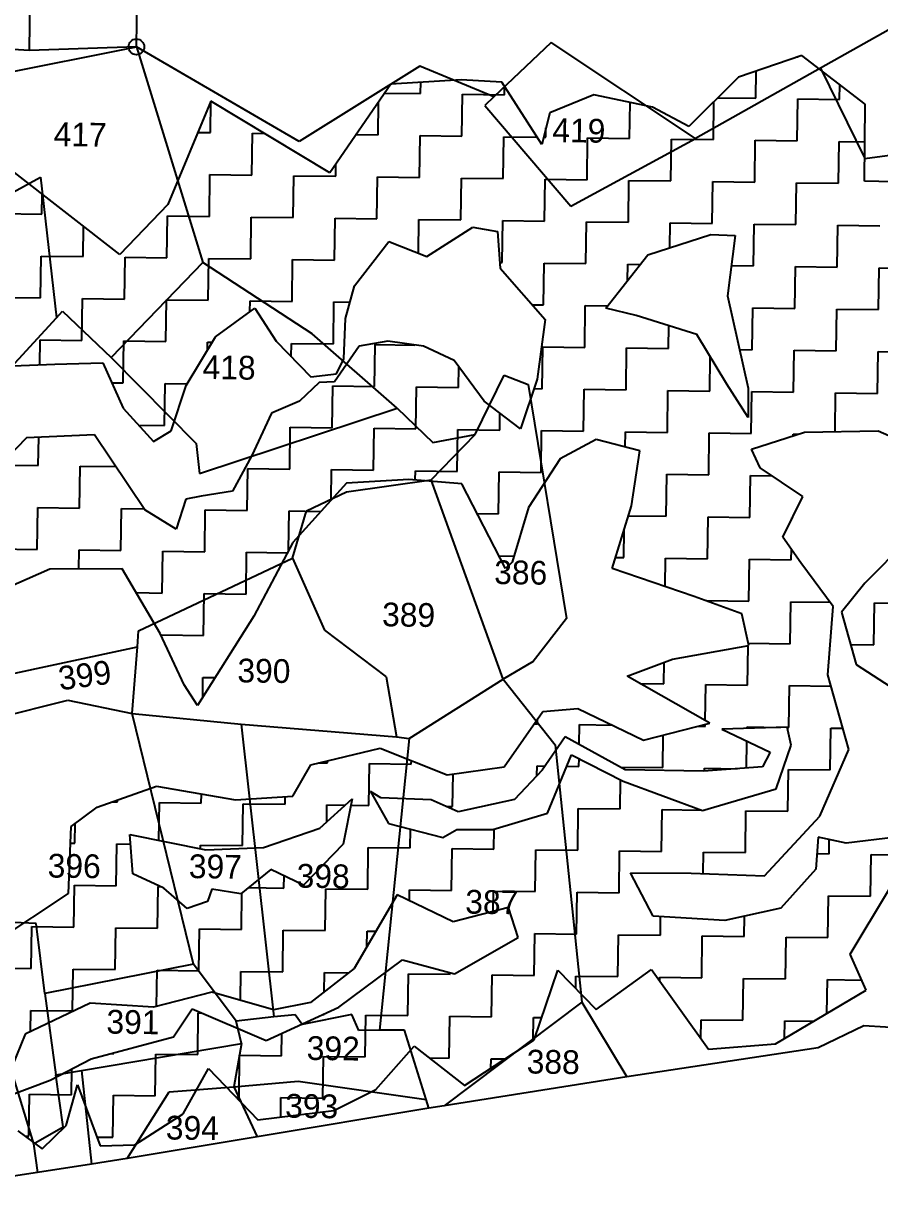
# Model space of a CAD drawing. Header units: metres. Extents: x 303639 to 307187, y 1938623 to 1940837.
# Drawn here: x 306006.1 to 306318.8, y 1939099.7 to 1939523.7 of the extents above; entities that cross this region are included whole.
import ezdxf

# ---------------------------------------------------------------- set-up
doc = ezdxf.new("R2010")
doc.units = ezdxf.units.M
for name, color, linetype in [('POLY_HATCH', 12, 'Continuous'), ('POLY_PARCEL', 6, 'Continuous'), ('TEXT_PARCEL', 7, 'Continuous'), ('V_BOUND_LINE', 7, 'Continuous')]:
    doc.layers.add(name, color=color, linetype=linetype)
doc.styles.add('TEXT_MAP', font='')
doc.styles.get('TEXT_MAP').set_extended_font_data('Kruti Dev 050')

msp = doc.modelspace()

# ---------------------------------------------------------------- linework, layer by layer
msp.add_circle((306047.4, 1939515.04), 2.87)
at = {"layer": 'POLY_HATCH'}
for p, q in [((306290.32, 1939511.88), (306267.23, 1939503.94)), ((306313.42, 1939494.12), (306290.32, 1939511.88)), ((306140.33, 1939501.48), (306118.01, 1939469.11)), ((306165.92, 1939502.97), (306140.33, 1939501.48)), ((306180.8, 1939502.21), (306165.92, 1939502.97)), ((306195.37, 1939479.42), (306180.8, 1939502.21)), ((306267.23, 1939503.94), (306249.15, 1939486.02)), ((306214.38, 1939497.52), (306198.29, 1939490.95)), ((306235.82, 1939492.99), (306214.38, 1939497.52)), ((306074.63, 1939495.26), (306058.83, 1939457.52)), ((306118.01, 1939469.11), (306074.63, 1939495.26)), ((306249.15, 1939486.02), (306235.82, 1939492.99)), ((306313.21, 1939466.03), (306313.42, 1939494.12)), ((306198.29, 1939490.95), (306195.37, 1939479.42)), ((306041.36, 1939439.27), (306001.84, 1939470)), ((306336.92, 1939465.51), (306313.21, 1939466.03)), ((306058.83, 1939457.52), (306041.36, 1939439.27)), ((306153.38, 1939438.58), (306170.18, 1939449.29)), ((306170.18, 1939449.29), (306179.22, 1939447.68)), ((306179.22, 1939447.68), (306180.25, 1939434.28)), ((306234.11, 1939439.15), (306257.08, 1939446.6)), ((306257.08, 1939446.6), (306265.99, 1939446.24)), ((306265.99, 1939446.24), (306263.17, 1939424.13)), ((306126.99, 1939427.86), (306139.52, 1939444.04)), ((306139.52, 1939444.04), (306153.38, 1939438.58)), ((306218.75, 1939419.72), (306234.11, 1939439.15)), ((306180.25, 1939434.28), (306196.63, 1939415.54)), ((306123.71, 1939415.88), (306126.99, 1939427.86)), ((306263.17, 1939424.13), (306270.7, 1939390.45)), ((306076.26, 1939409.24), (306090.61, 1939419.72)), ((306090.61, 1939419.72), (306098.43, 1939407.58)), ((306229.92, 1939417.05), (306218.75, 1939419.72)), ((306252, 1939410.12), (306229.92, 1939417.05)), ((306123.1, 1939401.15), (306123.71, 1939415.88)), ((306196.63, 1939415.54), (306193.76, 1939393.82)), ((306065.59, 1939391.41), (306076.26, 1939409.24)), ((306098.43, 1939407.58), (306111.1, 1939394.56)), ((306139.15, 1939407.69), (306128.71, 1939405.81)), ((306152.25, 1939405.75), (306139.15, 1939407.69)), ((306262.95, 1939391.93), (306252, 1939410.12)), ((306128.71, 1939405.81), (306119.73, 1939392.82)), ((306163.41, 1939400.59), (306152.25, 1939405.75)), ((305999.13, 1939398.56), (306017.67, 1939399.24)), ((306017.67, 1939399.24), (306035.13, 1939399.68)), ((306035.13, 1939399.68), (306042.62, 1939383.22)), ((306120.45, 1939395.65), (306123.1, 1939401.15)), ((306174.43, 1939385.71), (306163.41, 1939400.59)), ((306111.1, 1939394.56), (306120.45, 1939395.65)), ((306060.09, 1939374.86), (306065.59, 1939391.41)), ((306114.18, 1939392.49), (306106.92, 1939385.7)), ((306119.73, 1939392.82), (306114.18, 1939392.49)), ((306193.76, 1939393.82), (306187.69, 1939375.66)), ((306270.78, 1939379.71), (306262.95, 1939391.93)), ((306270.7, 1939390.45), (306270.78, 1939379.71)), ((306042.62, 1939383.22), (306053.68, 1939371.03)), ((306106.92, 1939385.7), (306096.71, 1939381.38)), ((306187.69, 1939375.66), (306174.43, 1939385.71)), ((306096.71, 1939381.38), (306089.59, 1939365.94)), ((306053.68, 1939371.03), (306060.09, 1939374.86)), ((306271.99, 1939368.27), (306291.29, 1939374.4)), ((306291.29, 1939374.4), (306318.27, 1939374.94)), ((306318.27, 1939374.94), (306338.95, 1939365.74)), ((306007.29, 1939372.36), (305992.87, 1939357.55)), ((306032.06, 1939373.5), (306007.29, 1939372.36)), ((306050.49, 1939346.07), (306032.06, 1939373.5)), ((306215.27, 1939371.68), (306202.08, 1939364.68)), ((306231.25, 1939367.59), (306215.27, 1939371.68)), ((306089.59, 1939365.94), (306082.51, 1939352.93)), ((306228.21, 1939347.56), (306231.25, 1939367.59)), ((306275.1, 1939361.38), (306271.99, 1939368.27)), ((306202.08, 1939364.68), (306190.58, 1939346.97)), ((306290.73, 1939350.88), (306275.1, 1939361.38)), ((306146.83, 1939357.16), (306124.13, 1939355.82)), ((306166.17, 1939355.6), (306146.83, 1939357.16)), ((306082.51, 1939352.93), (306070.99, 1939351.06)), ((306124.13, 1939355.82), (306104.47, 1939334.18)), ((306182.16, 1939324.62), (306166.17, 1939355.6)), ((306065.42, 1939349.92), (306061.89, 1939339.02)), ((306070.99, 1939351.06), (306065.42, 1939349.92)), ((306283.44, 1939336.14), (306290.73, 1939350.88)), ((306061.89, 1939339.02), (306050.49, 1939346.07)), ((306190.58, 1939346.97), (306184.59, 1939326.98)), ((306221.07, 1939324.63), (306228.21, 1939347.56)), ((306334.02, 1939340.23), (306313.38, 1939319.27)), ((306289.94, 1939326.68), (306283.44, 1939336.14)), ((306104.47, 1939334.18), (306090.26, 1939307.3)), ((306184.59, 1939326.98), (306182.16, 1939324.62)), ((306015.81, 1939324.36), (305990.77, 1939313.47)), ((306042.19, 1939324.54), (306015.81, 1939324.36)), ((306056.06, 1939300.96), (306042.19, 1939324.54)), ((306250.98, 1939314.45), (306221.07, 1939324.63)), ((306301.83, 1939310.76), (306289.94, 1939326.68)), ((306313.38, 1939319.27), (306304.77, 1939308.66)), ((306268.42, 1939308.13), (306250.98, 1939314.45)), ((306299.88, 1939285.89), (306301.83, 1939310.76)), ((306090.26, 1939307.3), (306069.71, 1939274.62)), ((306271.02, 1939296.49), (306268.42, 1939308.13)), ((306304.77, 1939308.66), (306310.23, 1939289.63)), ((306064.83, 1939282.23), (306056.06, 1939300.96)), ((306243.1, 1939291.54), (306271.02, 1939296.49)), ((306226.61, 1939285.32), (306243.1, 1939291.54)), ((306310.23, 1939289.63), (306331.3, 1939275.86)), ((306256.79, 1939268.14), (306226.61, 1939285.32)), ((306307.51, 1939258.6), (306299.88, 1939285.89)), ((306069.71, 1939274.62), (306064.83, 1939282.23)), ((306181.7, 1939252.24), (306195.81, 1939272.49)), ((306195.81, 1939272.49), (306208.55, 1939273.6)), ((306208.55, 1939273.6), (306232.55, 1939262.03)), ((306232.55, 1939262.03), (306256.79, 1939268.14)), ((306285, 1939266.73), (306261.12, 1939266.05)), ((306261.12, 1939266.05), (306278.8, 1939257.57)), ((306286.5, 1939260.21), (306285, 1939266.73)), ((306111.08, 1939253.04), (306136.43, 1939259.13)), ((306136.43, 1939259.13), (306160.82, 1939249.4)), ((306203.94, 1939263.23), (306195.52, 1939251.07)), ((306225.9, 1939251.22), (306203.94, 1939263.23)), ((306280.93, 1939244.24), (306286.5, 1939260.21)), ((306197.47, 1939235.29), (306206.31, 1939256.7)), ((306206.31, 1939256.7), (306225.12, 1939247.04)), ((306278.8, 1939257.57), (306275.98, 1939252.26)), ((306296.88, 1939234.31), (306307.51, 1939258.6)), ((306104.47, 1939241.53), (306111.08, 1939253.04)), ((306160.82, 1939249.4), (306181.7, 1939252.24)), ((306195.52, 1939251.07), (306185.39, 1939240.37)), ((306254.4, 1939250.68), (306225.9, 1939251.22)), ((306275.98, 1939252.26), (306254.4, 1939250.68)), ((306225.12, 1939247.04), (306254.05, 1939236.38)), ((306033.04, 1939237.55), (306054.73, 1939245.17)), ((306054.73, 1939245.17), (306083.61, 1939240.16)), ((306132.91, 1939243.27), (306139.41, 1939231.62)), ((306136.64, 1939240.9), (306132.91, 1939243.27)), ((306254.05, 1939236.38), (306280.93, 1939244.24)), ((306083.61, 1939240.16), (306104.47, 1939241.53)), ((306114.34, 1939229.89), (306126.2, 1939240.56)), ((306126.2, 1939240.56), (306122.93, 1939223.99)), ((306155.01, 1939240.21), (306136.64, 1939240.9)), ((306164.93, 1939235.88), (306155.01, 1939240.21)), ((306185.39, 1939240.37), (306164.93, 1939235.88)), ((306023.54, 1939230.5), (306033.04, 1939237.55)), ((306177.57, 1939229.35), (306197.47, 1939235.29)), ((306276.68, 1939212.43), (306296.88, 1939234.31)), ((306022.65, 1939206.02), (306023.54, 1939230.5)), ((306093.84, 1939222.8), (306114.34, 1939229.89)), ((306139.41, 1939231.62), (306159.3, 1939226.42)), ((306045.01, 1939227.53), (306072.7, 1939221.94)), ((306046.11, 1939213.21), (306045.01, 1939227.53)), ((306159.3, 1939226.42), (306164.4, 1939229.39)), ((306164.4, 1939229.39), (306177.57, 1939229.35)), ((306296.31, 1939226.55), (306295.47, 1939214.91)), ((306306.57, 1939224.35), (306296.31, 1939226.55)), ((306324.67, 1939226.61), (306306.57, 1939224.35)), ((306072.7, 1939221.94), (306093.84, 1939222.8)), ((306122.93, 1939223.99), (306108.4, 1939209.02)), ((306057.46, 1939207.99), (306046.11, 1939213.21)), ((306096.48, 1939214.82), (306085.5, 1939205.87)), ((306108.4, 1939209.02), (306096.48, 1939214.82)), ((306236.01, 1939197.7), (306227.77, 1939213.57)), ((306227.77, 1939213.57), (306249.95, 1939213.49)), ((306249.95, 1939213.49), (306276.68, 1939212.43)), ((306295.47, 1939214.91), (306282.69, 1939200.7)), ((305988.96, 1939183.83), (306022.65, 1939206.02)), ((306065.9, 1939200.5), (306057.46, 1939207.99)), ((306074.96, 1939207.6), (306073.31, 1939203.15)), ((306085.5, 1939205.87), (306074.96, 1939207.6)), ((306142.65, 1939205.59), (306126.96, 1939178.63)), ((306163.09, 1939195.72), (306142.65, 1939205.59)), ((306308, 1939183.88), (306322.11, 1939207.37)), ((306073.31, 1939203.15), (306065.9, 1939200.5)), ((306183.29, 1939200.92), (306163.09, 1939195.72)), ((306186.79, 1939189.91), (306183.29, 1939200.92)), ((306282.69, 1939200.7), (306262.28, 1939196.19)), ((306262.28, 1939196.19), (306236.01, 1939197.7)), ((306163.52, 1939176.75), (306186.79, 1939189.91)), ((306313.88, 1939170.76), (306308, 1939183.88)), ((306126.96, 1939178.63), (306111.01, 1939166.29)), ((306121.28, 1939164.55), (306144.61, 1939181.81)), ((306144.61, 1939181.81), (306163.52, 1939176.75)), ((306192.66, 1939152.61), (306201.28, 1939178.02)), ((306201.28, 1939178.02), (306215.24, 1939163.68)), ((306215.24, 1939163.68), (306235.48, 1939178.28)), ((306235.48, 1939178.28), (306256.22, 1939149.16)), ((306280.7, 1939151.2), (306313.88, 1939170.76)), ((306030.52, 1939166.04), (306006.82, 1939154.72)), ((306053.6, 1939164.58), (306030.52, 1939166.04)), ((306074.94, 1939169.99), (306053.6, 1939164.58)), ((306097.48, 1939163.51), (306074.94, 1939169.99)), ((306111.01, 1939166.29), (306097.48, 1939163.51)), ((306060.99, 1939153.74), (306067.76, 1939163.93)), ((306067.76, 1939163.93), (306094.81, 1939152.36)), ((306094.81, 1939152.36), (306121.28, 1939164.55)), ((306006.82, 1939154.72), (306000.42, 1939139.05)), ((306030.93, 1939145.71), (306060.99, 1939153.74)), ((306134.86, 1939134.51), (306148.87, 1939150.29)), ((306148.87, 1939150.29), (306167.24, 1939135.89)), ((306167.24, 1939135.89), (306192.66, 1939152.61)), ((306256.22, 1939149.16), (306280.7, 1939151.2)), ((306015.96, 1939137.92), (306030.93, 1939145.71)), ((306064.51, 1939125.57), (306073.75, 1939142.15)), ((306073.75, 1939142.15), (306091.69, 1939123.36)), ((305999.18, 1939131.53), (306015.96, 1939137.92)), ((306021.8, 1939121.39), (306025.87, 1939136.21)), ((306025.87, 1939136.21), (306034.2, 1939113.87)), ((306119.5, 1939126.83), (306134.86, 1939134.51)), ((306046.89, 1939114.25), (306064.51, 1939125.57)), ((306091.69, 1939123.36), (306119.5, 1939126.83)), ((306004.12, 1939119.43), (306013.04, 1939112.88)), ((306013.04, 1939112.88), (306021.8, 1939121.39)), ((306034.2, 1939113.87), (306046.89, 1939114.25))]:
    msp.add_line(p, q, dxfattribs=at)
at = {"layer": 'POLY_HATCH', "linetype": 'Continuous'}
for p, q in [((306288.82, 1939511.37), (306289.06, 1939511.36)), ((306289.06, 1939511.36), (306289.06, 1939511.45)), ((306273.55, 1939496.28), (306273.69, 1939506.16)), ((306151.18, 1939497.98), (306151.24, 1939502.12)), ((306304.14, 1939495.85), (306304.22, 1939501.19)), ((306138.04, 1939498.17), (306151.18, 1939497.98)), ((306166.26, 1939482.47), (306166.48, 1939497.77)), ((306166.48, 1939497.77), (306181.77, 1939497.56)), ((306181.77, 1939497.56), (306181.82, 1939500.62)), ((306074.48, 1939483.75), (306074.64, 1939495.25)), ((306135.67, 1939482.9), (306135.84, 1939494.97)), ((306227.45, 1939481.62), (306227.63, 1939494.72)), ((306258.04, 1939481.2), (306258.23, 1939495.03)), ((306259.69, 1939496.47), (306273.55, 1939496.28)), ((306288.63, 1939480.77), (306288.85, 1939496.07)), ((306288.85, 1939496.07), (306304.14, 1939495.85)), ((306069.84, 1939483.82), (306074.48, 1939483.75)), ((306196.86, 1939482.05), (306196.9, 1939485.47)), ((306089.57, 1939468.24), (306089.78, 1939483.54)), ((306089.78, 1939483.54), (306094.18, 1939483.48)), ((306127.6, 1939483.01), (306135.67, 1939482.9)), ((306150.75, 1939467.39), (306150.97, 1939482.69)), ((306150.97, 1939482.69), (306166.26, 1939482.47)), ((306181.35, 1939466.96), (306181.56, 1939482.26)), ((306181.56, 1939482.26), (306193.66, 1939482.09)), ((306196.04, 1939482.06), (306196.86, 1939482.05)), ((306211.94, 1939466.54), (306212.15, 1939481.83)), ((306212.15, 1939481.83), (306227.45, 1939481.62)), ((306242.53, 1939466.11), (306242.75, 1939481.41)), ((306242.75, 1939481.41), (306258.04, 1939481.2)), ((306273.13, 1939465.69), (306273.34, 1939480.98)), ((306273.34, 1939480.98), (306288.63, 1939480.77)), ((306303.72, 1939465.26), (306303.93, 1939480.56)), ((306303.93, 1939480.56), (306313.32, 1939480.43)), ((306120.16, 1939467.82), (306120.22, 1939472.32)), ((306074.06, 1939453.16), (306074.27, 1939468.46)), ((306074.27, 1939468.46), (306089.57, 1939468.24)), ((306104.65, 1939452.73), (306104.86, 1939468.03)), ((306104.86, 1939468.03), (306120.16, 1939467.82)), ((306135.24, 1939452.31), (306135.46, 1939467.6)), ((306135.46, 1939467.6), (306150.75, 1939467.39)), ((306165.84, 1939451.88), (306166.05, 1939467.18)), ((306166.05, 1939467.18), (306181.35, 1939466.96)), ((306196.43, 1939451.45), (306196.64, 1939466.75)), ((306196.64, 1939466.75), (306211.94, 1939466.54)), ((306227.02, 1939451.03), (306227.24, 1939466.33)), ((306227.24, 1939466.33), (306242.53, 1939466.11)), ((306257.62, 1939450.6), (306257.83, 1939465.9)), ((306257.83, 1939465.9), (306273.13, 1939465.69)), ((306288.21, 1939450.18), (306288.42, 1939465.47)), ((306288.42, 1939465.47), (306303.72, 1939465.26)), ((306012.87, 1939454.01), (306012.97, 1939461.34)), ((305997.58, 1939454.22), (306012.87, 1939454.01)), ((306058.55, 1939438.08), (306058.76, 1939453.37)), ((306058.76, 1939453.37), (306074.06, 1939453.16)), ((306089.14, 1939437.65), (306089.35, 1939452.95)), ((306089.35, 1939452.95), (306104.65, 1939452.73)), ((306119.73, 1939437.22), (306119.95, 1939452.52)), ((306119.95, 1939452.52), (306135.24, 1939452.31)), ((306150.37, 1939439.77), (306150.54, 1939452.09)), ((306150.54, 1939452.09), (306165.84, 1939451.88)), ((306180.92, 1939436.37), (306181.13, 1939451.67)), ((306181.13, 1939451.67), (306196.43, 1939451.45)), ((306211.51, 1939435.95), (306211.73, 1939451.24)), ((306211.73, 1939451.24), (306227.02, 1939451.03)), ((306242.19, 1939441.77), (306242.32, 1939450.82)), ((306242.32, 1939450.82), (306257.62, 1939450.6)), ((306272.7, 1939435.09), (306272.91, 1939450.39)), ((306272.91, 1939450.39), (306288.21, 1939450.18)), ((306303.29, 1939434.67), (306303.51, 1939449.96)), ((306303.51, 1939449.96), (306318.8, 1939449.75)), ((306027.96, 1939438.5), (306028.11, 1939449.57)), ((306012.45, 1939423.42), (306012.66, 1939438.71)), ((306012.66, 1939438.71), (306027.96, 1939438.5)), ((306043.04, 1939422.99), (306043.25, 1939438.29)), ((306043.25, 1939438.29), (306058.55, 1939438.08)), ((306073.63, 1939422.57), (306073.85, 1939437.86)), ((306073.85, 1939437.86), (306089.14, 1939437.65)), ((306104.23, 1939422.14), (306104.44, 1939437.44)), ((306104.44, 1939437.44), (306119.73, 1939437.22)), ((306180.09, 1939436.38), (306180.92, 1939436.37)), ((306196, 1939420.86), (306196.22, 1939436.16)), ((306196.22, 1939436.16), (306211.51, 1939435.95)), ((306226.73, 1939429.81), (306226.81, 1939435.73)), ((306226.81, 1939435.73), (306231.36, 1939435.67)), ((306264.58, 1939435.21), (306272.7, 1939435.09)), ((306287.78, 1939419.58), (306288, 1939434.88)), ((306288, 1939434.88), (306303.29, 1939434.67)), ((306318.38, 1939419.16), (306318.59, 1939434.45)), ((306318.59, 1939434.45), (306333.89, 1939434.24)), ((305997.15, 1939423.63), (306012.45, 1939423.42)), ((306027.53, 1939407.91), (306027.74, 1939423.21)), ((306027.74, 1939423.21), (306043.04, 1939422.99)), ((306058.12, 1939407.48), (306058.34, 1939422.78)), ((306058.34, 1939422.78), (306073.63, 1939422.57)), ((306088.87, 1939418.45), (306088.93, 1939422.35)), ((306088.93, 1939422.35), (306104.23, 1939422.14)), ((306119.31, 1939406.63), (306119.52, 1939421.93)), ((306119.52, 1939421.93), (306125.34, 1939421.85)), ((306191.93, 1939420.92), (306196, 1939420.86)), ((306211.09, 1939405.35), (306211.3, 1939420.65)), ((306211.3, 1939420.65), (306219.39, 1939420.54)), ((306272.27, 1939404.5), (306272.49, 1939419.8)), ((306272.49, 1939419.8), (306287.78, 1939419.58)), ((306302.87, 1939404.07), (306303.08, 1939419.37)), ((306303.08, 1939419.37), (306318.38, 1939419.16)), ((306241.68, 1939404.93), (306241.8, 1939413.32)), ((306012.11, 1939399.04), (306012.23, 1939408.12)), ((306012.23, 1939408.12), (306027.53, 1939407.91)), ((306042.61, 1939392.4), (306042.83, 1939407.7)), ((306042.83, 1939407.7), (306058.12, 1939407.48)), ((306073.38, 1939404.42), (306073.42, 1939407.27)), ((306073.42, 1939407.27), (306075.07, 1939407.25)), ((306103.94, 1939401.91), (306104.01, 1939406.84)), ((306104.01, 1939406.84), (306119.31, 1939406.63)), ((306134.39, 1939391.12), (306134.61, 1939406.42)), ((306134.61, 1939406.42), (306149.1, 1939406.22)), ((306195.58, 1939390.27), (306195.79, 1939405.57)), ((306195.79, 1939405.57), (306211.09, 1939405.35)), ((306226.17, 1939389.84), (306226.38, 1939405.14)), ((306226.38, 1939405.14), (306241.68, 1939404.93)), ((306267.54, 1939404.57), (306272.27, 1939404.5)), ((306287.36, 1939388.99), (306287.57, 1939404.29)), ((306287.57, 1939404.29), (306302.87, 1939404.07)), ((306317.95, 1939388.56), (306318.16, 1939403.86)), ((306318.16, 1939403.86), (306333.46, 1939403.65)), ((306256.76, 1939389.42), (306256.94, 1939401.92)), ((306164.98, 1939390.69), (306165.09, 1939398.32)), ((306038.41, 1939392.46), (306042.61, 1939392.4)), ((306057.7, 1939376.89), (306057.91, 1939392.19)), ((306057.91, 1939392.19), (306065.99, 1939392.07)), ((306118.88, 1939376.04), (306119.1, 1939391.33)), ((306119.1, 1939391.33), (306134.39, 1939391.12)), ((306149.48, 1939375.61), (306149.69, 1939390.91)), ((306149.69, 1939390.91), (306164.98, 1939390.69)), ((306192.58, 1939390.31), (306195.58, 1939390.27)), ((306210.66, 1939374.76), (306210.87, 1939390.06)), ((306210.87, 1939390.06), (306226.17, 1939389.84)), ((306241.25, 1939374.33), (306241.47, 1939389.63)), ((306241.47, 1939389.63), (306256.76, 1939389.42)), ((306271.85, 1939373.91), (306272.06, 1939389.2)), ((306272.06, 1939389.2), (306287.36, 1939388.99)), ((306302.46, 1939374.62), (306302.65, 1939388.78)), ((306302.65, 1939388.78), (306317.95, 1939388.56)), ((306180.07, 1939375.19), (306180.15, 1939381.37)), ((306048.24, 1939377.02), (306057.7, 1939376.89)), ((306103.37, 1939360.95), (306103.59, 1939376.25)), ((306103.59, 1939376.25), (306118.88, 1939376.04)), ((306133.97, 1939360.53), (306134.18, 1939375.82)), ((306134.18, 1939375.82), (306149.48, 1939375.61)), ((306164.56, 1939360.1), (306164.77, 1939375.4)), ((306164.77, 1939375.4), (306180.07, 1939375.19)), ((306195.15, 1939359.68), (306195.36, 1939374.97)), ((306195.36, 1939374.97), (306210.66, 1939374.76)), ((306225.88, 1939368.96), (306225.96, 1939374.55)), ((306225.96, 1939374.55), (306241.25, 1939374.33)), ((306256.34, 1939358.82), (306256.55, 1939374.12)), ((306256.55, 1939374.12), (306271.85, 1939373.91)), ((306287.14, 1939373.69), (306288.98, 1939373.67)), ((306287.14, 1939373.08), (306287.14, 1939373.69)), ((306011.59, 1939362.23), (306011.74, 1939372.56)), ((305997.62, 1939362.43), (306011.59, 1939362.23)), ((306026.68, 1939346.72), (306026.89, 1939362.02)), ((306026.89, 1939362.02), (306039.9, 1939361.84)), ((306087.86, 1939345.87), (306088.08, 1939361.17)), ((306088.08, 1939361.17), (306103.37, 1939360.95)), ((306118.51, 1939349.64), (306118.67, 1939360.74)), ((306118.67, 1939360.74), (306133.97, 1939360.53)), ((306149.22, 1939356.97), (306149.26, 1939360.32)), ((306149.26, 1939360.32), (306164.56, 1939360.1)), ((306179.64, 1939344.59), (306179.86, 1939359.89)), ((306179.86, 1939359.89), (306195.15, 1939359.68)), ((306240.83, 1939343.74), (306241.04, 1939359.04)), ((306241.04, 1939359.04), (306256.34, 1939358.82)), ((306271.42, 1939343.31), (306271.63, 1939358.61)), ((306271.63, 1939358.61), (306279.38, 1939358.5)), ((306011.17, 1939331.64), (306011.38, 1939346.94)), ((306011.38, 1939346.94), (306026.68, 1939346.72)), ((306041.76, 1939331.21), (306041.97, 1939346.51)), ((306041.97, 1939346.51), (306050.27, 1939346.39)), ((306072.35, 1939330.79), (306072.57, 1939346.08)), ((306072.57, 1939346.08), (306087.86, 1939345.87)), ((306102.96, 1939331.32), (306103.16, 1939345.66)), ((306103.16, 1939345.66), (306114.75, 1939345.5)), ((306171.8, 1939344.7), (306179.64, 1939344.59)), ((306227.08, 1939343.93), (306240.83, 1939343.74)), ((306255.91, 1939328.23), (306256.12, 1939343.53)), ((306256.12, 1939343.53), (306271.42, 1939343.31)), ((306286.71, 1939342.76), (306286.72, 1939343.1)), ((306286.72, 1939343.1), (306286.88, 1939343.1)), ((306225.32, 1939328.66), (306225.46, 1939338.73)), ((305995.87, 1939331.85), (306011.17, 1939331.64)), ((306026.37, 1939324.43), (306026.46, 1939331.43)), ((306026.46, 1939331.43), (306041.76, 1939331.21)), ((306286.5, 1939327.8), (306286.56, 1939331.6)), ((306056.84, 1939315.7), (306057.06, 1939331)), ((306057.06, 1939331), (306072.35, 1939330.79)), ((306087.44, 1939315.28), (306087.65, 1939330.57)), ((306087.65, 1939330.57), (306102.45, 1939330.37)), ((306179.75, 1939329.29), (306185.26, 1939329.21)), ((306222.33, 1939328.7), (306225.32, 1939328.66)), ((306240.47, 1939318.03), (306240.62, 1939328.44)), ((306240.62, 1939328.44), (306255.91, 1939328.23)), ((306270.99, 1939312.72), (306271.21, 1939328.02)), ((306271.21, 1939328.02), (306286.5, 1939327.8)), ((306047.31, 1939315.84), (306056.84, 1939315.7)), ((306071.93, 1939300.19), (306072.14, 1939315.49)), ((306072.14, 1939315.49), (306087.44, 1939315.28)), ((306255.7, 1939312.93), (306270.99, 1939312.72)), ((306255.7, 1939312.74), (306255.7, 1939312.93)), ((306286.08, 1939297.21), (306286.29, 1939312.51)), ((306286.29, 1939312.51), (306300.67, 1939312.31)), ((306316.67, 1939296.79), (306316.88, 1939312.08)), ((306316.88, 1939312.08), (306332.18, 1939311.87)), ((306056.62, 1939299.75), (306056.63, 1939300.41)), ((306056.63, 1939300.41), (306071.93, 1939300.19)), ((306270.81, 1939297.42), (306286.08, 1939297.21)), ((306270.57, 1939282.13), (306270.77, 1939296.45)), ((306308.14, 1939296.9), (306316.67, 1939296.79)), ((306239.98, 1939282.55), (306240.09, 1939290.4)), ((306071.61, 1939277.65), (306071.71, 1939284.9)), ((306071.71, 1939284.9), (306076.13, 1939284.84)), ((306231.26, 1939282.68), (306239.98, 1939282.55)), ((306255.09, 1939269.11), (306255.27, 1939282.34)), ((306255.27, 1939282.34), (306270.57, 1939282.13)), ((306285.65, 1939266.62), (306285.87, 1939281.92)), ((306285.87, 1939281.92), (306301.05, 1939281.7)), ((306192.62, 1939267.91), (306193.87, 1939267.9)), ((306193.87, 1939267.9), (306193.9, 1939269.74)), ((306209.07, 1939260.43), (306209.17, 1939267.68)), ((306209.17, 1939267.68), (306221.18, 1939267.52)), ((306255.06, 1939267.04), (306255.07, 1939267.71)), ((306239.55, 1939251.96), (306239.72, 1939263.84)), ((306252.58, 1939267.08), (306255.06, 1939267.04)), ((306270.35, 1939266.31), (306270.36, 1939266.83)), ((306270.36, 1939266.83), (306282.6, 1939266.66)), ((306285.03, 1939266.63), (306285.65, 1939266.62)), ((306300.74, 1939251.11), (306300.95, 1939266.41)), ((306300.95, 1939266.41), (306305.34, 1939266.34)), ((306270.15, 1939251.83), (306270.28, 1939261.65)), ((306208.96, 1939252.39), (306209, 1939255.32)), ((306113.87, 1939253.71), (306117.18, 1939253.67)), ((306117.18, 1939253.67), (306117.19, 1939254.51)), ((306132.26, 1939238.16), (306132.47, 1939253.45)), ((306132.47, 1939253.45), (306147.77, 1939253.24)), ((306147.77, 1939253.24), (306147.79, 1939254.6)), ((306193.61, 1939249.05), (306193.66, 1939252.6)), ((306193.66, 1939252.6), (306196.55, 1939252.56)), ((306204.55, 1939252.45), (306208.96, 1939252.39)), ((306224.25, 1939252.17), (306239.55, 1939251.96)), ((306224.25, 1939252.13), (306224.25, 1939252.17)), ((306254.83, 1939250.71), (306254.85, 1939251.75)), ((306254.85, 1939251.75), (306266.74, 1939251.58)), ((306285.23, 1939236.03), (306285.44, 1939251.32)), ((306285.44, 1939251.32), (306300.74, 1939251.11)), ((306162.85, 1939237.73), (306163.02, 1939249.7)), ((306224.04, 1939236.88), (306224.19, 1939247.52)), ((306071.08, 1939239.01), (306071.12, 1939242.33)), ((306038.48, 1939239.46), (306040.48, 1939239.43)), ((306040.48, 1939239.43), (306040.49, 1939240.17)), ((306055.59, 1939225.4), (306055.78, 1939239.22)), ((306055.78, 1939239.22), (306071.08, 1939239.01)), ((306086.16, 1939223.5), (306086.37, 1939238.8)), ((306086.37, 1939238.8), (306101.67, 1939238.58)), ((306101.67, 1939238.58), (306101.71, 1939241.35)), ((306116.88, 1939232.18), (306116.96, 1939238.37)), ((306116.96, 1939238.37), (306123.66, 1939238.28)), ((306125.75, 1939238.25), (306132.26, 1939238.16)), ((306160.63, 1939237.76), (306162.85, 1939237.73)), ((306208.53, 1939221.79), (306208.74, 1939237.09)), ((306208.74, 1939237.09), (306224.04, 1939236.88)), ((306239.12, 1939221.37), (306239.34, 1939236.67)), ((306239.34, 1939236.67), (306253.82, 1939236.46)), ((306254.32, 1939236.46), (306254.63, 1939236.45)), ((306254.63, 1939236.45), (306254.63, 1939236.55)), ((306269.72, 1939220.94), (306269.93, 1939236.24)), ((306269.93, 1939236.24), (306285.23, 1939236.03)), ((306024.97, 1939224.35), (306025.07, 1939231.64)), ((306147.34, 1939222.65), (306147.44, 1939229.52)), ((306177.94, 1939222.22), (306178.04, 1939229.49)), ((306300.31, 1939220.52), (306300.38, 1939225.68)), ((306023.32, 1939224.37), (306024.97, 1939224.35)), ((306040.06, 1939208.84), (306040.27, 1939224.14)), ((306040.27, 1939224.14), (306045.27, 1939224.07)), ((306070.84, 1939222.32), (306070.86, 1939223.71)), ((306070.86, 1939223.71), (306086.16, 1939223.5)), ((306131.84, 1939207.56), (306132.05, 1939222.86)), ((306132.05, 1939222.86), (306147.34, 1939222.65)), ((306162.43, 1939207.14), (306162.64, 1939222.43)), ((306162.64, 1939222.43), (306177.94, 1939222.22)), ((306193.02, 1939206.71), (306193.23, 1939222.01)), ((306193.23, 1939222.01), (306208.53, 1939221.79)), ((306223.61, 1939206.29), (306223.83, 1939221.58)), ((306223.83, 1939221.58), (306239.12, 1939221.37)), ((306254.31, 1939213.32), (306254.42, 1939221.16)), ((306254.42, 1939221.16), (306269.72, 1939220.94)), ((306295.88, 1939220.58), (306300.31, 1939220.52)), ((306315.39, 1939205.01), (306315.61, 1939220.3)), ((306315.61, 1939220.3), (306330.9, 1939220.09)), ((306101.24, 1939207.99), (306101.3, 1939212.47)), ((306024.55, 1939193.76), (306024.76, 1939209.05)), ((306024.76, 1939209.05), (306040.06, 1939208.84)), ((306055.14, 1939193.33), (306055.35, 1939208.63)), ((306055.35, 1939208.63), (306056.1, 1939208.62)), ((306085.73, 1939192.91), (306085.92, 1939206.21)), ((306088.33, 1939208.17), (306101.24, 1939207.99)), ((306116.33, 1939192.48), (306116.54, 1939207.78)), ((306116.54, 1939207.78), (306131.84, 1939207.56)), ((306147.08, 1939203.46), (306147.13, 1939207.35)), ((306147.13, 1939207.35), (306162.43, 1939207.14)), ((306177.62, 1939199.46), (306177.72, 1939206.92)), ((306177.72, 1939206.92), (306193.02, 1939206.71)), ((306208.1, 1939191.2), (306208.32, 1939206.5)), ((306208.32, 1939206.5), (306223.61, 1939206.29)), ((306299.88, 1939189.92), (306300.1, 1939205.22)), ((306300.1, 1939205.22), (306315.39, 1939205.01)), ((306238.7, 1939190.78), (306238.79, 1939197.54)), ((306269.29, 1939190.35), (306269.39, 1939197.76)), ((306009.04, 1939178.68), (306009.25, 1939193.97)), ((306009.25, 1939193.97), (306024.55, 1939193.76)), ((306039.63, 1939178.25), (306039.84, 1939193.55)), ((306039.84, 1939193.55), (306055.14, 1939193.33)), ((306070.22, 1939177.82), (306070.44, 1939193.12)), ((306070.44, 1939193.12), (306085.73, 1939192.91)), ((306100.82, 1939177.4), (306101.03, 1939192.69)), ((306101.03, 1939192.69), (306116.33, 1939192.48)), ((306131.54, 1939186.51), (306131.62, 1939192.27)), ((306131.62, 1939192.27), (306134.87, 1939192.22)), ((306192.6, 1939176.12), (306192.81, 1939191.41)), ((306192.81, 1939191.41), (306208.1, 1939191.2)), ((306223.19, 1939175.69), (306223.4, 1939190.99)), ((306223.4, 1939190.99), (306238.7, 1939190.78)), ((306253.78, 1939175.27), (306253.99, 1939190.56)), ((306253.99, 1939190.56), (306269.29, 1939190.35)), ((306284.37, 1939174.84), (306284.59, 1939190.14)), ((306284.59, 1939190.14), (306299.88, 1939189.92)), ((305993.74, 1939178.89), (306009.04, 1939178.68)), ((306024.12, 1939163.17), (306024.33, 1939178.46)), ((306024.33, 1939178.46), (306039.63, 1939178.25)), ((306054.74, 1939164.87), (306054.93, 1939178.04)), ((306054.93, 1939178.04), (306070.22, 1939177.82)), ((306085.37, 1939166.99), (306085.52, 1939177.61)), ((306085.52, 1939177.61), (306100.82, 1939177.4)), ((306116.01, 1939170.16), (306116.11, 1939177.18)), ((306116.11, 1939177.18), (306124.93, 1939177.06)), ((306146.49, 1939161.46), (306146.71, 1939176.76)), ((306146.71, 1939176.76), (306162, 1939176.54)), ((306162, 1939176.54), (306162.01, 1939177.16)), ((306177.09, 1939161.03), (306177.3, 1939176.33)), ((306177.3, 1939176.33), (306192.6, 1939176.12)), ((306207.83, 1939171.3), (306207.89, 1939175.91)), ((306207.89, 1939175.91), (306223.19, 1939175.69)), ((306238.47, 1939174.09), (306238.48, 1939175.48)), ((306238.48, 1939175.48), (306253.78, 1939175.27)), ((306268.86, 1939159.76), (306269.08, 1939175.05)), ((306269.08, 1939175.05), (306284.37, 1939174.84)), ((306299.5, 1939162.28), (306299.67, 1939174.63)), ((306299.67, 1939174.63), (306312.22, 1939174.45)), ((306008.72, 1939155.63), (306008.82, 1939163.38)), ((306008.82, 1939163.38), (306024.12, 1939163.17)), ((306069.8, 1939147.23), (306070.01, 1939162.53)), ((306070.01, 1939162.53), (306071.07, 1939162.51)), ((306115.51, 1939161.89), (306115.9, 1939161.89)), ((306115.9, 1939161.89), (306115.9, 1939162.08)), ((306130.98, 1939146.38), (306131.2, 1939161.67)), ((306131.2, 1939161.67), (306146.49, 1939161.46)), ((306161.58, 1939145.95), (306161.79, 1939161.25)), ((306161.79, 1939161.25), (306177.09, 1939161.03)), ((306192.26, 1939152.36), (306192.38, 1939160.82)), ((306192.38, 1939160.82), (306195.43, 1939160.78)), ((306253.47, 1939153.02), (306253.57, 1939159.97)), ((306253.57, 1939159.97), (306268.86, 1939159.76)), ((306284.07, 1939153.19), (306284.16, 1939159.54)), ((306284.16, 1939159.54), (306294.6, 1939159.4)), ((306100.39, 1939146.8), (306100.5, 1939154.98)), ((306038.26, 1939147.67), (306039.2, 1939147.66)), ((306039.2, 1939147.66), (306039.21, 1939147.92)), ((306054.29, 1939132.15), (306054.5, 1939147.44)), ((306054.5, 1939147.44), (306069.8, 1939147.23)), ((306084.88, 1939131.72), (306085.09, 1939147.02)), ((306085.09, 1939147.02), (306100.39, 1939146.8)), ((306115.47, 1939131.29), (306115.69, 1939146.59)), ((306115.69, 1939146.59), (306130.98, 1939146.38)), ((306154.27, 1939146.05), (306161.58, 1939145.95)), ((306176.82, 1939142.2), (306176.87, 1939145.74)), ((306176.87, 1939145.74), (306182.1, 1939145.67)), ((306023.69, 1939132.57), (306023.83, 1939142.02)), ((306008.19, 1939117.49), (306008.4, 1939132.79)), ((306008.4, 1939132.79), (306023.69, 1939132.57)), ((306038.78, 1939117.06), (306038.99, 1939132.36)), ((306038.99, 1939132.36), (306054.29, 1939132.15)), ((306083.69, 1939131.74), (306084.88, 1939131.72)), ((306100.08, 1939124.4), (306100.18, 1939131.51)), ((306100.18, 1939131.51), (306115.47, 1939131.29)), ((306006.74, 1939117.51), (306008.19, 1939117.49)), ((306032.98, 1939117.14), (306038.78, 1939117.06))]:
    msp.add_line(p, q, dxfattribs=at)
at = {"layer": 'POLY_PARCEL'}
for p, q in [((306364.85, 1939545.32), (306297.11, 1939507.22)), ((306047.4, 1939515.04), (306047.72, 1939539.32)), ((306008.42, 1939513.76), (306008.56, 1939533.44)), ((306008.42, 1939513.76), (305939.86, 1939517.63)), ((305941.09, 1939493.96), (306047.4, 1939515.04)), ((306047.4, 1939515.04), (306008.42, 1939513.76)), ((306106.87, 1939480.57), (306047.4, 1939515.04)), ((306047.4, 1939515.04), (306071.65, 1939436.3)), ((306198.85, 1939516.64), (306177.9, 1939496.81)), ((306251.51, 1939481.64), (306198.85, 1939516.64)), ((306150.83, 1939508.05), (306106.87, 1939480.57)), ((306177.9, 1939496.81), (306150.83, 1939508.05)), ((306297.11, 1939507.22), (306251.51, 1939481.64)), ((306297.11, 1939507.22), (306313.34, 1939474.27)), ((306177.9, 1939496.81), (306174.58, 1939493.67)), ((306174.58, 1939493.67), (306206.05, 1939456.96)), ((306313.34, 1939474.27), (306411.18, 1939487.72)), ((306206.05, 1939456.96), (306251.51, 1939481.64)), ((305963.49, 1939440.93), (306012.44, 1939467.49)), ((306012.44, 1939467.49), (306018.25, 1939416.21)), ((306071.65, 1939436.3), (306038.25, 1939401.73)), ((306111.61, 1939410.28), (306071.65, 1939436.3)), ((305987.14, 1939382.34), (306018.25, 1939416.21)), ((306018.25, 1939416.21), (306020.45, 1939418.6)), ((306020.45, 1939418.6), (306038.25, 1939401.73)), ((306142.6, 1939383.15), (306111.61, 1939410.28)), ((306038.25, 1939401.73), (306069.18, 1939370.28)), ((306171.07, 1939373.57), (306181.73, 1939395.18)), ((306181.73, 1939395.18), (306190.49, 1939391.82)), ((306190.49, 1939391.82), (306204.44, 1939306.43)), ((306070.42, 1939359.3), (306142.6, 1939383.15)), ((306142.6, 1939383.15), (306155.58, 1939370.7)), ((306155.05, 1939356.98), (306171.07, 1939373.57)), ((306155.58, 1939370.7), (306171.07, 1939373.57)), ((306069.18, 1939370.28), (306070.42, 1939359.3)), ((306124.09, 1939352.58), (306155.05, 1939356.98)), ((306181.26, 1939284.22), (306155.05, 1939356.98)), ((306109.5, 1939345.72), (306124.09, 1939352.58)), ((306104.43, 1939328.4), (306109.5, 1939345.72)), ((306048.23, 1939301.91), (306104.43, 1939328.4)), ((306104.43, 1939328.4), (306116.09, 1939302.09)), ((306204.44, 1939306.43), (306192.32, 1939290.7)), ((306047.78, 1939296.08), (306048.23, 1939301.91)), ((306116.09, 1939302.09), (306138.54, 1939285.17)), ((305993.2, 1939284.38), (306047.78, 1939296.08)), ((306045.9, 1939271.76), (306047.78, 1939296.08)), ((306192.32, 1939290.7), (306181.26, 1939284.22)), ((306138.54, 1939285.17), (306142.39, 1939263.23)), ((306146.99, 1939262.61), (306181.26, 1939284.22)), ((306181.26, 1939284.22), (306200.24, 1939260.34)), ((305995.96, 1939270), (306022.38, 1939276.58)), ((306022.38, 1939276.58), (306045.9, 1939271.76)), ((306068.25, 1939180.22), (306045.9, 1939271.76)), ((306045.9, 1939271.76), (306085.62, 1939267.84)), ((306085.62, 1939267.84), (306097.62, 1939160.96)), ((306085.62, 1939267.84), (306142.39, 1939263.23)), ((306146.99, 1939262.61), (306136.16, 1939156.11)), ((306142.39, 1939263.23), (306146.99, 1939262.61)), ((306200.24, 1939260.34), (306210.06, 1939166.36)), ((306010.83, 1939195.07), (305997.08, 1939195.72)), ((306014.03, 1939169.56), (306010.83, 1939195.07)), ((306068.25, 1939180.22), (306014.03, 1939169.56)), ((306083.88, 1939159.48), (306068.25, 1939180.22)), ((305991.54, 1939174.5), (306009.86, 1939114.67)), ((306014.03, 1939169.56), (306017.94, 1939139.87)), ((306210.06, 1939166.36), (306159.71, 1939128.54)), ((306210.06, 1939166.36), (306226.4, 1939139.17)), ((306105.39, 1939161.8), (306097.62, 1939160.96)), ((306107.97, 1939158.22), (306105.39, 1939161.8)), ((306126.1, 1939161.82), (306107.97, 1939158.22)), ((306128.64, 1939156.08), (306126.1, 1939161.82)), ((306097.62, 1939160.96), (306083.88, 1939159.48)), ((306085.78, 1939151.27), (306083.88, 1939159.48)), ((306136.16, 1939156.11), (306128.64, 1939156.08)), ((306145.33, 1939156.15), (306136.16, 1939156.11)), ((306153.22, 1939130.79), (306145.33, 1939156.15)), ((306027.38, 1939141.46), (306085.78, 1939151.27)), ((306085.78, 1939151.27), (306082.93, 1939135.42)), ((306017.94, 1939139.87), (306027.38, 1939141.46)), ((306027.38, 1939141.46), (306030.96, 1939107.26)), ((306020.61, 1939120.85), (306017.94, 1939139.87)), ((306082.93, 1939135.42), (306106.44, 1939137.56)), ((306106.44, 1939137.56), (306153.22, 1939130.79)), ((306044.04, 1939109.28), (306059.42, 1939133.58)), ((306059.42, 1939133.58), (306082.93, 1939135.42)), ((306082.93, 1939135.42), (306091.49, 1939117.18)), ((306154.21, 1939127.62), (306153.22, 1939130.79)), ((306009.86, 1939114.67), (306020.61, 1939120.85)), ((306009.86, 1939114.67), (306011.25, 1939104.22))]:
    msp.add_line(p, q, dxfattribs=at)
at = {"layer": 'V_BOUND_LINE'}
for p, q in [((306312.97, 1939157.71), (306296.3, 1939149.75)), ((306583.25, 1939141.58), (306312.97, 1939157.71)), ((306296.3, 1939149.75), (306226.4, 1939139.17)), ((306226.4, 1939139.17), (306159.71, 1939128.54)), ((306159.71, 1939128.54), (306154.21, 1939127.62)), ((306154.21, 1939127.62), (306091.49, 1939117.18)), ((306091.49, 1939117.18), (306044.04, 1939109.28)), ((306030.96, 1939107.26), (306011.25, 1939104.22)), ((306044.04, 1939109.28), (306030.96, 1939107.26)), ((306011.25, 1939104.22), (305982.03, 1939099.71))]:
    msp.add_line(p, q, dxfattribs=at)

# ---------------------------------------------------------------- texts
at = {"layer": 'TEXT_PARCEL', "style": 'TEXT_MAP'}
for s, rotation, p in [('419', 359.202, (306199.22, 1939480.31)), ('417', 359.202, (306017.15, 1939478.86)), ('418', 359.202, (306071.53, 1939393.83)), ('386', 359.202, (306178, 1939319)), ('389', 359.202, (306137.07, 1939303.57)), ('399', 7.442, (306019.5, 1939280.17)), ('390', 359.202, (306084.24, 1939283.11)), ('396', 359.202, (306014.98, 1939211.87)), ('397', 359.202, (306066.51, 1939211.66)), ('398', 359.202, (306105.86, 1939208.18)), ('387', 359.202, (306167.43, 1939198.7)), ('391', 359.202, (306036.42, 1939154.91)), ('392', 359.202, (306109.54, 1939145.31)), ('388', 359.202, (306189.86, 1939140.35)), ('393', 359.202, (306101.67, 1939124.23)), ('394', 359.202, (306058.11, 1939116.26))]:
    msp.add_text(s, height=8.673, rotation=rotation, dxfattribs=at).set_placement(p)

doc.saveas('drawing.dxf')
